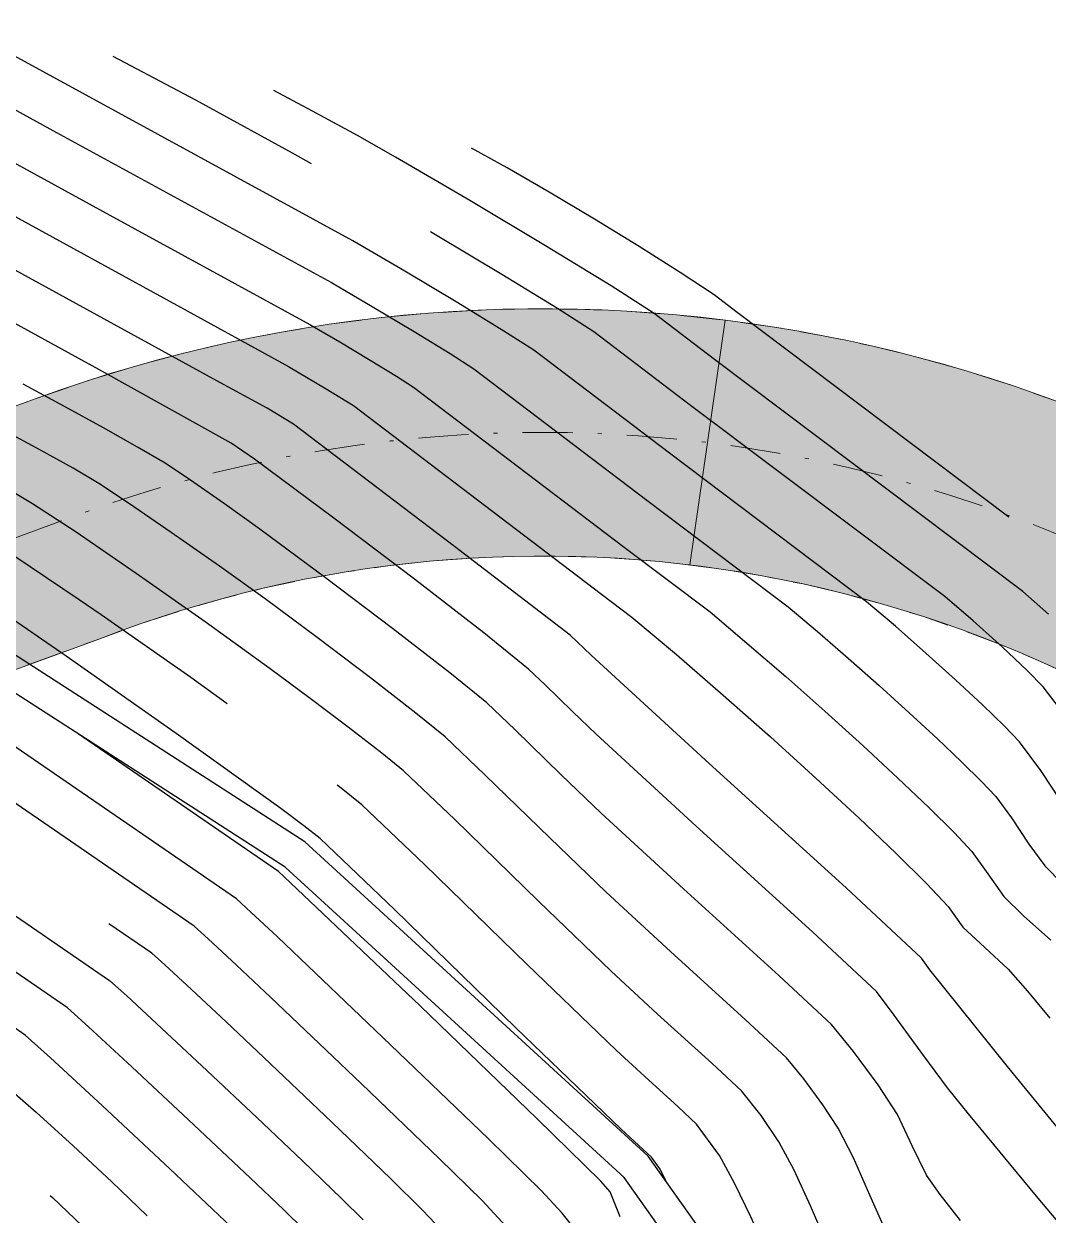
# Model space of a CAD drawing. Header units: metres. Extents: x -81 to 63023, y -186 to 109005.
# Drawn here: x 62396.96 to 62422.48, y 108731.07 to 108760.74 of the extents above; entities that cross this region are included whole.
import ezdxf

# ---------------------------------------------------------------- set-up
doc = ezdxf.new("R2010")
doc.units = ezdxf.units.M
for name, pattern in [('NASCOSTA', [9.524999999999999, 6.35, -3.175]), ('TRATTEGGIATA', [0.75, 0.5, -0.25]), ('TRATTOPUNTO2', [0.5, 0.25, -0.125, 0, -0.125])]:
    doc.linetypes.add(name, pattern=pattern)
doc.layers.add('Colori bordi', color=5, linetype='Continuous', plot=False)
doc.layers.add('no_plot', color=5, linetype='Continuous', plot=False)
for name, color, linetype in [('curve livello 5m', 7, 'Continuous'), ('LIN025CO', 7, 'Continuous'), ('Strade', 7, 'Continuous'), ('TRATTCOLO-30', 253, 'Continuous'), ('TRATTCOLO-32', 255, 'Continuous')]:
    doc.layers.add(name, color=color, linetype=linetype)
doc.layers.add('LIN010TR', color=2, linetype='NASCOSTA', lineweight=9)

# ---------------------------------------------------------------- blocks, each defined once
blk = doc.blocks.new('CONTORNO')
at = {"layer": 'Colori bordi', "lineweight": 0, "ltscale": 2}
blk.add_line((-52.77198596264498, 122.0010809263331), (-51.89593574194441, 128.0997586512385), dxfattribs=at)
at = {"layer": 'Colori bordi', "lineweight": 0, "ltscale": 2, "flags": 128}
for points in [[(9.426109361193085, 101.4709291536419, 0.7650295739187453), (-27.5608030434887, 123.1135758659511), (-31.83024715010106, 118.9179519399622, 0.2781912939660241), (-69.07859010582615, 126.1408358634362), (-85.83009494427824, 120.004657439742), (-86.10525989600865, 120.7558459975553), (-102.9903825197835, 114.570722563818), (-98.15326363751956, 109.3137276651105), (-85.19983467704878, 114.0586477225297), (-84.42731888311391, 113.2190753062459), (-89.14397352362721, 103.0495060201356)], [(-84.30685464142152, 97.792511121399), (-77.78470810041472, 111.8548977488535), (-78.51044962687592, 112.1914972687373), (-77.18376179884945, 115.0519661426079, -0.1989123673796902), (-74.36765820678556, 117.6431476297439), (-67.47359293616319, 120.1632371078013, -0.2816447292015362), (-36.07444336033222, 114.4500518008281, 0.1755066773411139), (-40.66320739148796, 100.0439465091476)]]:
    blk.add_lwpolyline(points, format="xyb", dxfattribs=at)

msp = doc.modelspace()

# ---------------------------------------------------------------- hatches: boundary and pattern name
at = {"layer": 'TRATTCOLO-30', "linetype": 'Continuous', "lineweight": 0}
h = msp.add_hatch(color=256, dxfattribs=at)
h.dxf.hatch_style = 1
h.paths.add_polyline_path([(62437.87275763994, 108713.0044863791, 0.1396268570285302), (62427.03038079258, 108714.9385063179), (62428.19247472913, 108711.7323351026, -0.08234427414333316), (62431.85665137181, 108711.7289245281, -0.07230831760697362), (62436.52203872315, 108710.2364580333), (62443.75002732678, 108706.7093985245), (62442.82502817127, 108710.5879146568)])
h.paths.add_polyline_path([(62439.22347825061, 108715.7725057948, 0.09987553872290744), (62430.34918650929, 108718.0847533926, 0.06422835649169095), (62425.95257393399, 108717.9121328182), (62427.03038079258, 108714.9385063179, -0.1396268570285303), (62437.87275763994, 108713.0044863791), (62442.82502817127, 108710.5879146568), (62441.66218384886, 108715.4637142044), (62440.9439753217, 108714.9329505759)])
h.paths.add_polyline_path([(62425.95257393399, 108717.9121328182, 0.0341130190125713), (62422.85774867663, 108717.2768547531), (62421.57808842357, 108716.9217912719), (62422.69517054877, 108714.0353862639), (62423.681120233, 108714.3089547571, -0.04245494721079235), (62427.03038079258, 108714.9385063179)])
h.paths.add_polyline_path([(62427.03038079258, 108714.9385063179, 0.04245494721079231), (62423.681120233, 108714.3089547571), (62422.69517054877, 108714.0353862639), (62424.15981389082, 108710.250925138), (62424.72328959401, 108710.5529420812, -0.08234430926797712), (62428.19247472913, 108711.7323351026)])
h.paths.add_polyline_path([(62442.62123084429, 108724.7190580769, 0.03034880085433854), (62441.43524143494, 108728.6248842517), (62438.32814950534, 108728.1268407895, -0.03537882023306637), (62439.62525755668, 108724.0045344175), (62441.11965338835, 108717.738541301), (62444.11562776852, 108718.4530603792)])
h.paths.add_polyline_path([(62445.61720631403, 108725.4335725869, 0.02617885502149471), (62444.53097855081, 108729.1211076226), (62441.43524143494, 108728.6248842517, -0.03034880085433829), (62442.62123084429, 108724.7190580769), (62444.11562776852, 108718.4530603792), (62447.11160214878, 108719.1675794574)])
h.paths.add_polyline_path([(62437.57699922523, 108741.0483841557), (62435.46464550521, 108738.7819854245, -0.08819836901542338), (62441.43524143494, 108728.6248842517), (62444.53097855081, 108729.1211076226, 0.09480157058716344)])
h.paths.add_polyline_path([(62435.46464550521, 108738.7819854245), (62433.34976717712, 108736.5128779763, -0.08025282612177649), (62438.32814950534, 108728.1268407895), (62441.43524143494, 108728.6248842517, 0.08819836901542338)])
h.paths.add_polyline_path([(62435.46464550521, 108738.7819854245, 0.01736280569469875), (62433.88541559484, 108740.5043135874, 0.03970356401890993), (62431.79704141684, 108738.1177369314), (62433.34976717706, 108736.5128779762)])
h.paths.add_polyline_path([(62433.82484890694, 108740.4450301679), (62433.88528971432, 108740.5044416496, 0.01556612707098306), (62432.37083904071, 108741.9521099172), (62430.24895852372, 108739.7177971339), (62431.79704141684, 108738.1177369314, -0.03864254143483101)])
h.paths.add_polyline_path([(62436.0347787191, 108742.6173241899), (62434.49256372784, 108744.1862586136), (62432.37083904071, 108741.9521099172, -0.01556612707097114), (62433.88528971432, 108740.5044416496)])
h.paths.add_polyline_path([(62437.57699922525, 108741.0483841557), (62436.0347787191, 108742.6173241899), (62433.88528971432, 108740.5044416496, -0.0173641399688877), (62435.46464550521, 108738.7819854245)])
h.paths.add_polyline_path([(62414.42566083424, 108753.3654111567), (62413.98804799198, 108750.3160765968, -0.1535560179779935), (62432.37083904071, 108741.9521099172), (62434.49256372784, 108744.1862586136, 0.1537189922983533)])
h.paths.add_polyline_path([(62413.98804799198, 108750.3160765968), (62413.55041729311, 108747.26661761, -0.1533601516960375), (62430.24895852372, 108739.7177971339), (62432.37083904071, 108741.9521099172, 0.1535560179779935)])
h.paths.add_polyline_path([(62413.98804799198, 108750.3160765968, 0.1189367104971979), (62398.30303222749, 108748.5122844077), (62390.9417411071, 108745.8146941793), (62390.41161810364, 108745.620427357), (62391.95532168511, 108742.9058279013), (62398.84905353973, 108745.4268292265, -0.1229729952799339), (62413.55041729311, 108747.26661761)])
h.paths.add_polyline_path([(62414.42566083424, 108753.3654111567, 0.1193677447346973), (62397.24326572737, 108751.4042156369), (62388.86791919744, 108748.3350185914), (62390.41161810364, 108745.620427357), (62390.9417411071, 108745.8146941793), (62398.30303222749, 108748.5122844077, -0.1189367104971977), (62413.98804799198, 108750.3160765968)])

# ---------------------------------------------------------------- linework, layer by layer
at = {"layer": 'curve livello 5m', "color": 2}
msp.add_line((62398.33789947096, 108746.399974227), (62395.52759166698, 108748.2874866824), dxfattribs=at)
at = {"layer": 'curve livello 5m', "color": 2, "flags": 128}
for points in [[(62404.12313314609, 108757.261249863), (62403.65202449846, 108757.5258061336), (62401.24519806079, 108758.8406866208), (62399.18635444836, 108759.9344638452)], [(62424.94594721578, 108730.5346099277), (62424.30902780421, 108731.2940673943), (62421.46224367003, 108734.7742883256), (62419.53110066304, 108737.1805887154), (62419.31939566229, 108737.4684285404), (62417.44043429918, 108739.2194672863), (62414.0286058753, 108742.3179472709), (62411.09042398613, 108745.0151371207), (62410.56895280493, 108745.5191576209), (62407.69051195821, 108747.722565654), (62403.67380563295, 108750.7745993453), (62403.02251152847, 108751.1686265808), (62401.76499320427, 108751.8556251449), (62394.08832672049, 108756.0638698784), (62392.81011105287, 108757.010060067), (62392.78245112646, 108757.0305361352)], [(62422.84232664696, 108743.586787755), (62422.35452374406, 108744.2281722128), (62421.95011957793, 108744.6401964947), (62421.32895730005, 108745.222581089), (62420.60622764734, 108745.8699210352), (62419.89712135671, 108746.4768113727), (62419.89712135671, 108746.4768113727), (62413.60310971508, 108751.2155533218), (62411.160539367, 108753.0715035437), (62410.25147278774, 108753.6542095287), (62408.86470770715, 108754.504099823), (62407.25692007224, 108755.4658877242), (62407.09259135359, 108755.5618841696)], [(62402.02579139725, 108743.80586159), (62401.11557318285, 108744.4596053625), (62398.88629611078, 108746.0240079352), (62398.33789947096, 108746.399974227)], [(62417.97935398926, 108725.2589301615), (62417.47065190988, 108725.8633354068), (62417.12587225612, 108726.4698564758), (62416.74460369901, 108727.2494745665), (62416.33754179717, 108728.148531526), (62415.91538210906, 108729.1133692014), (62415.48882019328, 108730.0903294397), (62415.06855160826, 108731.0257540881), (62414.66527191264, 108731.8659849936), (62414.28967666486, 108732.5573640032), (62413.71511246459, 108733.338556976), (62413.25745548129, 108733.7650559588), (62412.42643940252, 108734.519750031), (62411.71078899775, 108735.1767022146), (62409.49559973388, 108737.3144581013), (62406.94218637653, 108739.8058519701), (62405.38230364767, 108741.2934090753), (62404.86600090817, 108741.7074965589), (62404.76837313015, 108741.7822293193)], [(62407.53378409793, 108730.5101202838), (62406.89256973668, 108731.1961548097), (62406.09857731727, 108731.9769967824), (62404.6331261469, 108733.3859577185), (62402.93585157671, 108735.0003493372), (62401.99652485401, 108735.885004895), (62401.13190481285, 108736.6929458077), (62400.47261251113, 108737.3026588768), (62400.14926900686, 108737.5926309041), (62399.07830217974, 108738.3279200179)], [(62397.61543422013, 108731.5631109146), (62397.67385544417, 108731.5094184108), (62398.41946667347, 108730.7992263026), (62399.01175886822, 108730.2071483272), (62399.01175886822, 108730.2071483272), (62402.92560899588, 108725.6561992918), (62403.75052242809, 108724.6932341783), (62404.00979445998, 108724.0439610883), (62404.43236325932, 108722.8975243049), (62404.80924995829, 108721.9106723959), (62405.27284143072, 108720.8175311565), (62405.66678007052, 108719.9358842242), (62405.87288428578, 108719.5302256787), (62405.87288428578, 108719.5302256787), (62406.18381918484, 108719.3412738619), (62406.61354781245, 108719.1019020985)]]:
    msp.add_lwpolyline(points, dxfattribs=at)
at = {"layer": 'LIN010TR', "linetype": 'TRATTOPUNTO2', "lineweight": 0, "ltscale": 5, "flags": 128}
msp.add_lwpolyline([(62364.99150782297, 108736.3055404203), (62390.94144580554, 108745.8150541703), (62398.30273692595, 108748.5126443986, -0.448954292473764), (62442.62093554268, 108724.7194180679), (62455.12637760662, 108672.2841715082)], format="xyb", dxfattribs=at)
at = {"layer": 'LIN025CO', "linetype": 'TRATTEGGIATA', "lineweight": 0, "ltscale": 2}
msp.add_line((62389.8816782158, 108748.7069899676), (62397.24296933626, 108751.404580196), dxfattribs=at)
at = {"layer": 'LIN025CO', "linetype": 'TRATTEGGIATA', "lineweight": 0, "ltscale": 2, "flags": 128}
msp.add_lwpolyline([(62430.24866211072, 108739.7181617128, 0.2816447289336477), (62398.84875714866, 108745.4271937855), (62391.95502527051, 108742.9061924517, 3.196139412480377e-13)], format="xyb", dxfattribs=at)
at = {"layer": 'LIN025CO', "linetype": 'TRATTEGGIATA', "lineweight": 0, "ltscale": 2}
msp.add_arc((62409.88310640618, 108716.9116732316), 36.73599999996581, 47.94125245614143, 110.1256692393938, dxfattribs=at)
at = {"layer": 'no_plot', "flags": 128}
for points in [[(62422.87573349178, 108741.2640935159), (62422.29105993132, 108742.1448933838), (62421.76186319454, 108742.8615189211), (62421.38982180787, 108743.2501878126), (62420.84186287795, 108743.7805361728), (62420.17093218159, 108744.4041161169), (62419.42997549567, 108745.0724797606), (62418.67193859701, 108745.7371792192), (62417.94976726244, 108746.3497666082), (62413.03875127017, 108750.0472553992), (62409.66319262018, 108752.612122704), (62408.91431421605, 108753.0921490718), (62407.77191337969, 108753.7922787453), (62406.44743675097, 108754.5845883571), (62405.15233096974, 108755.34115454), (62396.44276159952, 108760.0993052057), (62396.01509176215, 108760.333748026), (62395.45975666432, 108760.7448309396)], [(62395.53340050174, 108759.2662784891), (62397.77331950073, 108758.0383851905), (62404.61987610941, 108754.2980225502), (62405.63795342973, 108753.70328899), (62406.67911905231, 108753.0804576676), (62407.57715564441, 108752.5300886149), (62408.16584587337, 108752.1527418644), (62408.16584587337, 108752.1527418644), (62412.47439282524, 108748.8789574766), (62416.00241316817, 108746.2227218438), (62416.72915818394, 108745.6091979218), (62417.49333827643, 108744.9467099764), (62418.26467928854, 108744.2629602898), (62419.01290706315, 108743.5856511448), (62419.70774744317, 108742.9424848237), (62420.31892627156, 108742.3611636091), (62420.81616939118, 108741.8693897834), (62421.16920264496, 108741.4948656293), (62421.16920264496, 108741.4948656293), (62421.5614443309, 108740.9637013395), (62421.99480555014, 108740.3108507054), (62422.38993838357, 108739.7745695628), (62422.38993838357, 108739.7745695628), (62422.84433368432, 108739.3108904647)], [(62422.48698241853, 108746.0410460611), (62421.84447545098, 108746.6038561372), (62414.16746815998, 108752.3838512444), (62412.65788611381, 108753.5308843834), (62411.58863135941, 108754.2162699856), (62409.95750203455, 108755.2159209008), (62408.06640339344, 108756.3471870914), (62406.21724069036, 108757.4274185196), (62405.26978690864, 108757.9594716676), (62404.14798437589, 108758.5723269353), (62403.18837385194, 108759.0821277424)], [(62410.66865386664, 108730.7480595098), (62410.36500320878, 108731.1169303478), (62409.85301794407, 108731.6755588011), (62408.53303142554, 108732.9736831306), (62406.0967666183, 108735.3160347646), (62403.27510296456, 108737.999908213), (62402.61362298072, 108738.620557729), (62402.25330529833, 108738.9504586412), (62392.51721076816, 108745.6349274202), (62391.3089864246, 108746.4409461892), (62390.44150029226, 108746.8989878396), (62389.49827053564, 108747.4691424819), (62388.53333234417, 108748.0717038984), (62387.59395236139, 108748.6753888876), (62386.72739723077, 108749.2489142482), (62385.98093359578, 108749.7609967785), (62385.40182809993, 108750.1803532772), (62385.03734738671, 108750.4757005427), (62384.51717948834, 108751.1400243217), (62384.09770242313, 108751.4777985379), (62383.26151806534, 108752.1337849028), (62377.82562445925, 108756.2949262774), (62374.39931061056, 108758.8748540916)], [(62395.05170924132, 108758.1988089522), (62399.1038774019, 108755.9774651753), (62404.08742124909, 108753.2548905604), (62404.82847010849, 108752.8219896229), (62405.58632472489, 108752.3686365898), (62406.23999707273, 108751.968028158), (62406.66849912658, 108751.6933610247), (62406.66849912658, 108751.6933610247), (62411.91003438033, 108747.7106595541), (62414.05505907391, 108746.0956770793), (62414.97235119558, 108745.3212917752), (62415.93689359094, 108744.4851044469), (62416.9104744455, 108743.6220807082), (62417.85488194464, 108742.7671861727), (62418.73190427378, 108741.9553864541), (62419.50332961834, 108741.2216471663), (62420.13094616374, 108740.6009339229), (62420.57654209541, 108740.1282123376), (62420.57654209541, 108740.1282123376), (62420.97273556479, 108739.5702667358), (62421.37104591842, 108739.0085745992), (62421.37104591842, 108739.0085745992), (62421.8594857257, 108738.5266083718), (62422.54114679288, 108737.9173274715)], [(62421.49806867035, 108748.4578663885), (62414.73182660491, 108753.5521491669), (62414.15523286062, 108753.990265223), (62413.30832915135, 108754.54810202), (62412.28555631802, 108755.1941511137), (62411.17082152489, 108755.8776494038), (62410.04803193636, 108756.54783379), (62409.00109471667, 108757.1539411718), (62408.11391703018, 108757.645208449)], [(62394.57001798094, 108757.1313394153), (62400.43443530308, 108753.9165451601), (62403.55496638878, 108752.2117585706), (62404.49353039746, 108751.656815512), (62405.17115237976, 108751.233980185), (62405.17115237976, 108751.233980185), (62411.34567593542, 108746.5423616315), (62412.10770497964, 108745.9686323148), (62413.21554420721, 108745.0333856285), (62414.38044890555, 108744.0234989174), (62415.55626960259, 108742.9812011264), (62416.69685682624, 108741.9487212005), (62417.75606110449, 108740.9682880845), (62418.68773296521, 108740.0821307235), (62419.44572293635, 108739.3324780622), (62419.98388154588, 108738.7615590458), (62419.98388154588, 108738.7615590458), (62420.35215345326, 108738.2425796355), (62420.89452375837, 108737.7367599661), (62421.47905703088, 108737.1970227846), (62421.47905703088, 108737.1970227846), (62421.95928938364, 108736.6525150167), (62422.5152637305, 108735.975494661)], [(62423.64639180979, 108729.8081787381), (62422.18816763077, 108731.5469532529), (62420.48667618538, 108733.5977405859), (62419.96710073901, 108734.2378700506), (62419.34941822366, 108735.0750674902), (62418.64303513996, 108736.0528790288), (62418.19853902275, 108736.6424542275), (62416.60383853558, 108738.1285850208), (62413.70817258069, 108740.758307823), (62411.21449698845, 108743.0474501395), (62410.62543274254, 108743.6159232627), (62409.9464277752, 108744.2784359764), (62409.53162297349, 108744.6740079118), (62408.4166426459, 108745.5779918975), (62406.69402124859, 108746.9134627198), (62404.6837232972, 108748.4354918143), (62402.70571330731, 108749.8991506167), (62402.12690141077, 108750.3009250502), (62398.82652033928, 108752.1349300538), (62393.60663546011, 108754.9964003415)], [(62420.29187058788, 108730.9351018617), (62419.78667103431, 108731.5805260567), (62419.44305161854, 108732.0640919862), (62419.09093431312, 108732.7999084611), (62418.7228701868, 108733.5796382346), (62418.23812285841, 108734.3141196709), (62417.62879404228, 108735.1425795524), (62417.0776823832, 108735.8164799146), (62415.767242772, 108737.0377027553), (62413.38773928615, 108739.198668375), (62411.3385699908, 108741.0797631583), (62410.34297449044, 108742.0405569724), (62409.19536742556, 108743.1602899748), (62408.49429314202, 108743.8288582027), (62407.57016826811, 108744.5781037868), (62406.14241457406, 108745.6849769528), (62404.47622702364, 108746.9464744969), (62402.8368005807, 108748.1595932154), (62401.95979779761, 108748.7868488829), (62401.0858249806, 108749.3935052692), (62400.47707397482, 108749.7975654583), (62399.7933272372, 108750.2035826032), (62398.94113349239, 108750.6818892042), (62397.97325866423, 108751.2100981284), (62396.9424686766, 108751.7658222431)], [(62418.43398278794, 108730.6684366257), (62418.03241691177, 108731.5710620412), (62417.62232359516, 108732.497169757), (62417.24513901281, 108733.2388801575), (62416.8655431916, 108733.8140377038), (62416.38839012895, 108734.4627878683), (62415.95682574366, 108734.9905056017), (62414.93064700838, 108735.9468204899), (62413.06730599146, 108737.6390289271), (62411.46264299309, 108739.112076177), (62410.06051623829, 108740.465190682), (62408.4443070759, 108742.0421439732), (62407.45696331059, 108742.9837084936), (62406.72369389037, 108743.5782156761), (62405.59080789951, 108744.4564911858), (62404.26873075006, 108745.4574571795), (62402.96788785406, 108746.4200358141), (62401.83119526294, 108747.2364397169), (62400.63279580562, 108748.0774205074), (62399.56678204369, 108748.8082514642), (62398.82724653887, 108749.2942058663), (62398.18411264692, 108749.6741096716), (62397.37125955248, 108750.1268876978), (62396.45229296357, 108750.6255537895)], [(62416.97389951041, 108730.3422156213), (62416.55245715121, 108731.3040463112), (62416.14402162402, 108732.1874790736), (62415.76740783884, 108732.8981220804), (62415.32282317006, 108733.55061962), (62414.83596910413, 108734.1645312889), (62414.09405124483, 108734.8559382243), (62412.74687269701, 108736.079389479), (62411.58671599542, 108737.1443891958), (62409.77805798604, 108738.8898243917), (62407.69324672621, 108740.9239979717), (62406.41963347912, 108742.1385587844), (62405.87721951264, 108742.5783275653), (62405.03920122504, 108743.2280054187), (62404.06123447657, 108743.9684398621), (62403.09897512743, 108744.6804784128), (62401.47338422286, 108745.8480225397), (62399.75954595814, 108747.0507142213), (62398.23503327194, 108748.095879964), (62397.17741910293, 108748.7908462744), (62396.59203761522, 108749.1343900053)], [(62412.95187514303, 108731.9233409973), (62412.81194549089, 108732.2166059261), (62412.59425582502, 108732.5125826631), (62412.26954216287, 108732.8116850369), (62411.83486200008, 108733.2090152334), (62409.21314148186, 108735.7390918109), (62406.191126027, 108738.6877059684), (62404.34497381623, 108740.4482593662), (62403.93598787606, 108740.7710338846), (62403.36114967421, 108741.2013636102), (62400.75776214285, 108743.0711881853), (62398.01304626344, 108744.9973016491), (62395.5715357286, 108746.6711369636)], [(62403.9321215293, 108730.7167508182), (62403.43585989031, 108731.2005111672), (62402.59660018884, 108732.0007904615), (62401.06238364032, 108733.4457117691), (62399.650186645, 108734.7653338863), (62398.57335455326, 108735.7611874674), (62398.04523271539, 108736.2348031669), (62395.56539255597, 108737.9373764185), (62388.34596422446, 108742.75353061), (62387.73580758901, 108743.0980518734), (62387.0391911309, 108743.4658725686), (62386.46509978754, 108743.7466464869), (62385.49124929908, 108744.1215222263), (62384.35158052144, 108744.5270201378), (62384.12804785013, 108744.6201890526)], [(62408.97350282062, 108730.7887926254), (62408.37279384038, 108731.4358568054), (62407.31580437141, 108732.4753399565), (62405.3649463826, 108734.3509962416), (62403.10547727063, 108736.5001287751), (62402.25657150916, 108737.2986101027), (62401.55131590988, 108737.9546901018), (62401.20128715259, 108738.2715447726), (62393.2792562151, 108743.7105396698)], [(62411.8166516418, 108731.0257867062), (62411.56209403204, 108731.655022071), (62411.33324204778, 108731.9152607968), (62409.75025847954, 108733.4720263048), (62406.8285868539, 108736.2810732878), (62403.44472865849, 108739.4996876508), (62403.30532344407, 108739.6293725098), (62398.30939131897, 108743.0594082607)], [(62408.87287989625, 108720.1772429132), (62408.61252341079, 108720.295800369), (62408.13995727623, 108720.5669582983), (62407.51998517956, 108722.2766279627), (62406.6370176232, 108724.7365835995), (62406.24862694369, 108725.7719634519), (62406.0495929778, 108726.2804608689), (62402.5575942603, 108730.3568558092), (62402.45189742559, 108730.4770488225), (62402.42697449493, 108730.5010110236), (62400.59531303501, 108732.226065205), (62398.90932756316, 108733.801527924), (62397.62372557588, 108734.9904517614), (62396.99321456965, 108735.5558892983), (62396.32743800292, 108736.0129886681), (62393.62507420876, 108737.8157630869), (62388.27403424217, 108741.3534625868), (62387.47793294094, 108741.7991181082), (62386.75821172635, 108742.0621570807), (62386.00075291042, 108742.2901366829)], [(62387.58588467095, 108740.2725368607), (62387.75692644979, 108740.1767880998), (62388.51832095538, 108739.7272978074), (62388.51832095538, 108739.7272978074), (62389.99804446027, 108738.7963014261), (62391.79701191239, 108737.6227226685), (62393.60597234975, 108736.4110146837), (62395.11567481037, 108735.3656306212), (62395.11567481037, 108735.3656306212), (62395.84605302141, 108734.8239171788), (62396.46558847402, 108734.3343914162), (62396.46558847402, 108734.3343914162), (62397.26318295339, 108733.6381718769), (62398.19127940932, 108732.7948931049), (62399.14743283221, 108731.900394262), (62400.02919821253, 108731.05051451)], [(62394.80334710902, 108739.8617641689), (62399.09725086113, 108736.9137170355), (62399.52298353218, 108736.5319231722), (62400.3910457289, 108735.729139847), (62401.52945424717, 108734.6653583321), (62402.76622588276, 108733.5005698994), (62402.76622588276, 108733.5005698994), (62403.90130591126, 108732.4209191954), (62404.88135026318, 108731.4786536082), (62405.41234563297, 108730.9564528139)]]:
    msp.add_lwpolyline(points, dxfattribs=at)
at = {"layer": 'Strade', "color": 2, "linetype": 'Continuous', "flags": 128}
for points in [[(62460.04774742175, 108696.5300092385), (62455.72468264488, 108698.9717049294), (62453.16645848966, 108700.3047736827), (62450.08466591044, 108701.8441955685), (62448.0412928416, 108703.912897223), (62447.24715058517, 108707.0876845665), (62442.42598740364, 108712.6005606626), (62435.48412313483, 108718.1306064202), (62428.27510253844, 108722.1087885667), (62421.94109301305, 108724.03693749), (62417.59391494399, 108725.3778182775), (62412.51374590726, 108732.5411264946), (62403.96167948148, 108740.372532414), (62392.34781486682, 108747.8481755429), (62385.76384496348, 108752.3764263343), (62378.49769603231, 108757.7586103845), (62373.44475541064, 108760.2330853179)], [(62459.75233965929, 108695.7780734241), (62455.34301363137, 108698.2684900424), (62452.80283761263, 108699.5921540659), (62449.60862629356, 108701.1877315378), (62447.31831866402, 108703.5064286249), (62446.51789617007, 108706.7063228287), (62441.87119341971, 108712.0197079088), (62435.03847648403, 108717.4628044373), (62427.9619558711, 108721.3678685977), (62421.70670669801, 108723.2720419194), (62417.09851694158, 108724.6934313844), (62411.91054521028, 108732.0087471276), (62403.47152705888, 108739.7366310581), (62391.90454025372, 108747.1820997545), (62385.29894354939, 108751.7252247905), (62378.08023391348, 108757.0722695915), (62373.09291130977, 108759.5146107333)]]:
    msp.add_lwpolyline(points, dxfattribs=at)

# ---------------------------------------------------------------- block references
at = {"layer": 'TRATTCOLO-32', "linetype": 'Continuous', "lineweight": 0, "rotation": 0.007578510807998809}
msp.add_blockref('CONTORNO', (62466.33821155527, 108625.2729046512), dxfattribs=at)

doc.saveas('drawing.dxf')
